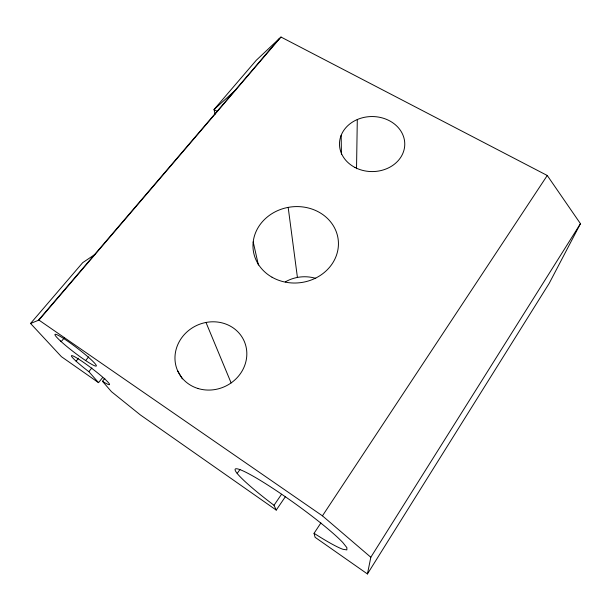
<?xml version="1.0" encoding="UTF-8"?>
<svg xmlns="http://www.w3.org/2000/svg" width="611" height="611" viewBox="0 0 611 611"><rect width="100%" height="100%" fill="white"/><g stroke="black" fill="none" stroke-linecap="round" stroke-linejoin="round"><path stroke-width="0.92" d="M356.526 168.728L357.298 119.527M320.882 522.955L314.054 533.311L315.1 537.313L367.44 573.966L370.824 557.255L580.45 223.672L547.257 175.487L280.984 37.034L256.307 60.237L214.01 109.552L215.125 114.181M580.45 223.672L549.22 283.313L367.44 573.966M370.824 557.255L322.448 515.844L547.257 175.487M102.679 377.491L98.539 382.646L88.847 371.664A23.867 2.207 37.2 0 1 72.633 355.801A23.867 2.207 37.2 0 1 101.625 376.246A23.867 2.207 37.2 0 1 102.465 381.272L111.469 391.682L140.331 414.9L276.241 510.093L285.36 496.72M276.241 510.093L274.003 505.289L281.534 494.284M237.198 473.418L239.955 469.538M102.465 381.272L104.832 378.316M88.847 371.664L91.856 367.959M85.624 360.566L88.648 356.877M76.115 361.185L78.536 358.245M61.176 341.633L64.239 337.975M38.302 320.355L279.296 38.615M98.539 382.646L61.421 356.687L30.55 323.456L38.944 320.103L280.984 37.034M30.55 323.456L82.699 262.661L95.324 254.168M236.06 89.618L214.01 109.552L217.31 111.408M38.944 320.103L322.448 515.844M177.572 370.648L182.353 378.889M205.999 322.455L231.118 382.914M253.198 241.941L258.407 265.067M288.178 207.389L297.42 277.425M341.167 135.306L341.442 154.384M285.322 281.885A36.148 33.361 -7.2 0 1 315.757 278.379M314.054 533.311A68.928 6.927 35.7 0 0 343.015 549.32L346.857 549.9L346.88 547.655L342.87 542.591A68.928 6.927 35.7 0 0 249.815 474.327A68.928 6.927 35.7 0 0 274.003 505.289M272.055 277.226A42.801 38.149 -7.1 0 0 338.357 246.134A42.801 38.149 -7.1 0 0 276.707 211.062A42.801 38.149 -7.1 0 0 272.055 277.226M354.93 167.437A32.643 27.518 0.2 0 0 404.749 144.952A32.643 27.518 0.2 0 0 356.702 119.794A32.643 27.518 0.2 0 0 354.93 167.437M197.964 388.489A36.431 33.62 -25.2 0 0 246.401 348.568A36.431 33.62 -25.2 0 0 188.333 330.734A36.431 33.62 -25.2 0 0 197.964 388.489M60.474 340.984A26.013 2.589 37.4 0 0 95.423 366.05A26.013 2.589 37.4 0 0 70.914 343.466A26.013 2.589 37.4 0 0 60.474 340.984"/></g></svg>
